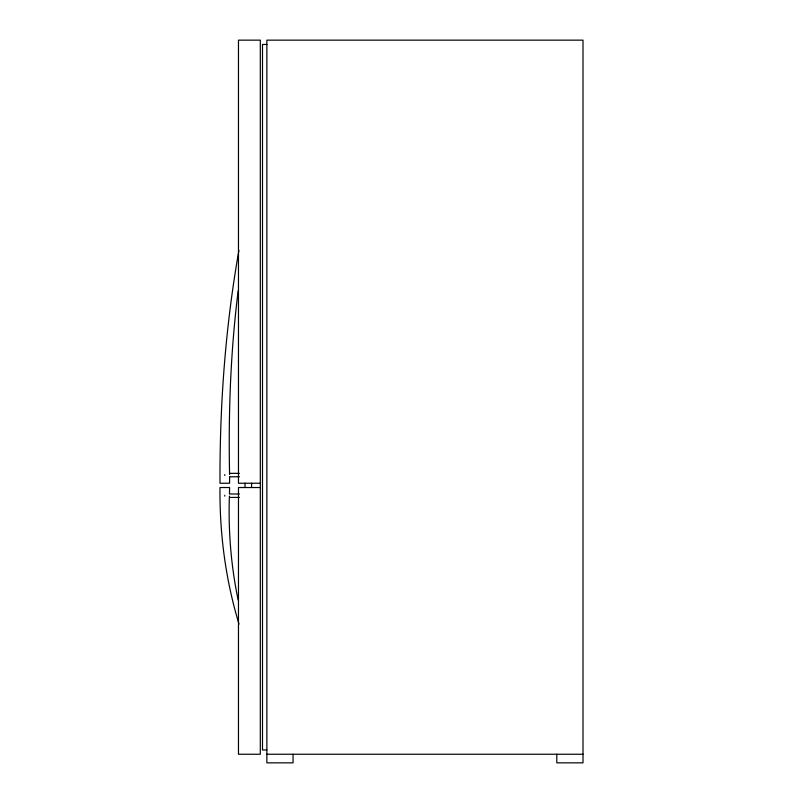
<?xml version="1.0" encoding="UTF-8"?>
<svg xmlns="http://www.w3.org/2000/svg" width="803" height="803" viewBox="0 0 803 803"><rect width="100%" height="100%" fill="white"/><g stroke="black" fill="none" stroke-linecap="round" stroke-linejoin="round"><path stroke-width="1.2" d="M229.397 496.113C228.193 530.944 231.033 565.954 238.17 600.072M229.457 493.664L229.608 487.531L219.992 487.531C219.53 533.684 225.623 579.967 239.043 624.162M238.17 290.756C230.551 351.684 228.293 413.144 229.588 474.503M238.923 250.365C225.342 327.192 219.671 405.244 219.992 483.235L229.608 483.235L229.598 476.992M266.867 44.456L262.501 44.456L262.501 749.942L266.867 749.942M229.668 473.338L239.404 473.338M229.668 476.781L239.404 476.781M260.313 483.235L238.471 483.235L238.471 40.15L260.313 40.15L260.313 754.248L238.471 754.248L238.471 487.531L260.313 487.531M229.668 493.986L239.404 493.986M229.668 497.428L239.404 497.428M266.867 754.248L583.008 754.248M556.8 754.248L556.8 762.85L583.008 762.85L583.008 40.15L266.867 40.15L266.867 762.85L293.075 762.85L293.075 754.248M251.58 483.235L251.58 487.531M245.025 483.235L245.025 487.531M224.8 474.613L224.8 475.506M224.8 495.26L224.8 496.154"/></g></svg>
